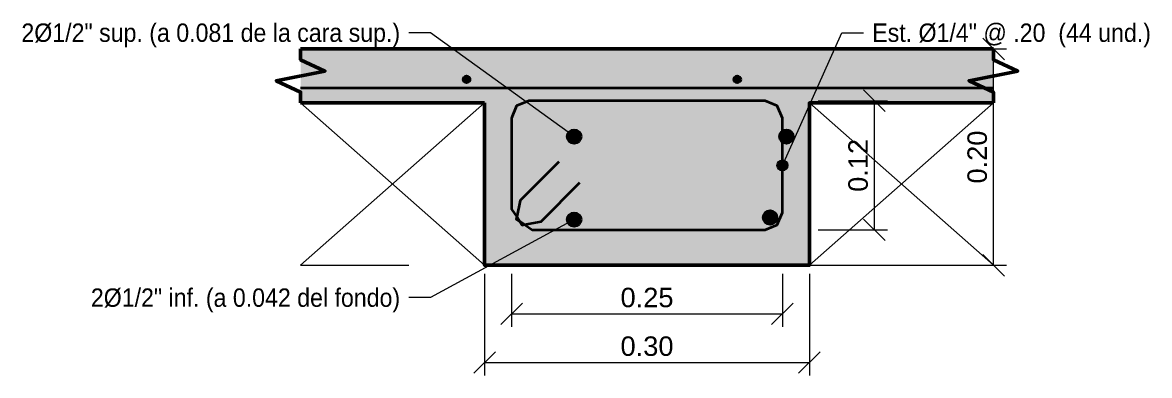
# Model space of a CAD drawing. Header units: metres. Extents: x -3 to 125, y -40 to 31.
# Drawn here: x 123.738 to 124.779, y -0.102 to 0.224 of the extents above; entities that cross this region are included whole.
import ezdxf
from ezdxf.enums import TextEntityAlignment as Align

# ---------------------------------------------------------------- set-up
doc = ezdxf.new("R2010")
doc.units = ezdxf.units.M
doc.linetypes.add('OCULTA20', pattern=[0.09, 0.06, -0.03])
for name, color, linetype, lineweight in [('E-ACERO', 1, 'Continuous', 35), ('E-ACERO-TXT', 7, 'Continuous', 18), ('E-CORTE', 7, 'Continuous', 50), ('E-CORTE-ACH', 254, 'Continuous', 0), ('E-COTA', 7, 'Continuous', 13), ('E-PROYECCION', 8, 'Continuous', 18)]:
    doc.layers.add(name, color=color, linetype=linetype, lineweight=lineweight)
doc.styles.add('ARIAL', font='arial.ttf')
doc.dimstyles.new('COTA10', dxfattribs={"dimtxt": 0.018, "dimasz": 0.012, "dimexe": 0.012, "dimexo": 0.008, "dimgap": 0.006, "dimtad": 1, "dimzin": 0, "dimdsep": 46, "dimtxsty": 'ARIAL', "dimtsz": 0.01, "dimcen": 2.5, "dimclrd": 7, "dimclre": 7, "dimclrt": 7, "dimazin": 3, "dimtfac": 1, "dimtmove": 2, "dimatfit": 3, "dimlwd": 13, "dimlwe": 13})

# ---------------------------------------------------------------- blocks, each defined once
blk = doc.blocks.new('_OBLIQUE')
at = {"color": 0, "linetype": 'BYBLOCK'}
blk.add_line((-0.5, -0.5), (0.5, 0.5), dxfattribs=at)
blk = doc.blocks.new('*D94')
at = {"color": 7, "lineweight": 13}
for p, q in [((124.473, 0.152), (124.537, 0.152)), ((124.525, 0.0327), (124.525, 0.152)), ((124.473, 0.0327), (124.537, 0.0327))]:
    blk.add_line(p, q, dxfattribs=at)
at = {"layer": 'Defpoints'}
for p in [(124.465, 0.152), (124.465, 0.0327), (124.525, 0.0327)]:
    blk.add_point(p, dxfattribs=at)
at = {"layer": 'E-COTA', "color": 7, "xscale": 0.02, "yscale": 0.02, "rotation": 90}
for p in [(124.525, 0.152), (124.525, 0.0327)]:
    blk.add_blockref('_OBLIQUE', p, dxfattribs=at)
at = {"layer": 'E-COTA', "color": 7, "insert": (124.51, 0.0923), "char_height": 0.018, "attachment_point": 5, "rotation": 90, "style": 'ARIAL'}
blk.add_mtext('0.12', dxfattribs=at)

msp = doc.modelspace()

# ---------------------------------------------------------------- hatches: boundary and pattern name
at = {"layer": 'E-ACERO'}
h = msp.add_hatch(color=256, dxfattribs=at)
edge = h.paths.add_edge_path()
edge.add_arc((124.1483, 0.1718), 0.00318, 0, 360)
h = msp.add_hatch(color=256, dxfattribs=at)
edge = h.paths.add_edge_path()
edge.add_arc((124.3983, 0.1718), 0.00318, 0, 360)
h = msp.add_hatch(color=256, dxfattribs=at)
edge = h.paths.add_edge_path()
edge.add_arc((124.2477, 0.1189), 0.00635, 0, 360)
h = msp.add_hatch(color=256, dxfattribs=at)
edge = h.paths.add_edge_path()
edge.add_arc((124.4437, 0.1189), 0.00635, 0, 360)
h = msp.add_hatch(color=256, dxfattribs=at)
edge = h.paths.add_edge_path()
edge.add_arc((124.2477, 0.0422), 0.00635, 0, 360)
h = msp.add_hatch(color=256, dxfattribs=at)
edge = h.paths.add_edge_path()
edge.add_arc((124.4286, 0.0441), 0.00635, 0, 360)
at = {"layer": 'E-ACERO-TXT'}
h = msp.add_hatch(color=256, dxfattribs=at)
edge = h.paths.add_edge_path()
edge.add_arc((124.2477, 0.1189), 0.005, 0, 360)
h = msp.add_hatch(color=256, dxfattribs=at)
edge = h.paths.add_edge_path()
edge.add_arc((124.44, 0.0923), 0.005, 0, 360)
h = msp.add_hatch(color=256, dxfattribs=at)
edge = h.paths.add_edge_path()
edge.add_arc((124.2477, 0.0422), 0.005, 0, 360)
at = {"layer": 'E-CORTE-ACH'}
msp.add_hatch(color=256, dxfattribs=at).paths.add_polyline_path([(124.165, 0.15), (123.995, 0.15), (123.995, 0.2), (124.165, 0.2), (124.465, 0.2), (124.635, 0.2), (124.635, 0.15), (124.465, 0.15), (124.465, 0), (124.165, 0)])

# ---------------------------------------------------------------- linework, layer by layer
at = {"layer": 'E-ACERO'}
for points in [[(123.995, 0.1641), (124.635, 0.1641)], [(124.2018, 0.0375), (124.209, 0.0327), (124.4241, 0.0327), (124.4353, 0.0373), (124.44, 0.0486), (124.44, 0.1361), (124.4353, 0.1474), (124.4241, 0.152), (124.2058, 0.152), (124.1946, 0.1474), (124.19, 0.1361), (124.19, 0.0518), (124.1948, 0.0446)], [(124.2337, 0.0957), (124.1978, 0.0598), (124.1948, 0.0446)], [(124.2018, 0.0375), (124.2171, 0.0405), (124.253, 0.0764)], [(124.1948, 0.0446), (124.1943, 0.0425), (124.1976, 0.0403)], [(124.1948, 0.0446), (124.1976, 0.0403)], [(124.1976, 0.0403), (124.2018, 0.0375)], [(124.1976, 0.0403), (124.1998, 0.0371), (124.2018, 0.0375)]]:
    msp.add_lwpolyline(points, dxfattribs=at)
for centre, radius in [((124.1483, 0.1718), 0.00318), ((124.3983, 0.1718), 0.00318), ((124.2477, 0.1189), 0.00635), ((124.4437, 0.1189), 0.00635), ((124.2477, 0.0422), 0.00635), ((124.4286, 0.0441), 0.00635)]:
    msp.add_circle(centre, radius, dxfattribs=at)
at = {"layer": 'E-ACERO-TXT'}
for points in [[(124.2477, 0.1189), (124.115, 0.215), (124.095, 0.215)], [(124.44, 0.0923), (124.495, 0.215), (124.515, 0.215)], [(124.2477, 0.0422), (124.115, -0.03), (124.095, -0.03)]]:
    msp.add_lwpolyline(points, dxfattribs=at)
for centre in [(124.2477, 0.1189), (124.44, 0.0923), (124.2477, 0.0422)]:
    msp.add_circle(centre, 0.005, dxfattribs=at)
at = {"layer": 'E-CORTE'}
for points in [[(123.9951, 0.15), (123.9951, 0.16), (123.9726, 0.1705), (124.0176, 0.1795), (123.9951, 0.19), (123.9951, 0.2)], [(123.9951, 0.2), (124.165, 0.2), (124.465, 0.2), (124.6349, 0.2)], [(124.6349, 0.2), (124.6349, 0.19), (124.6574, 0.1795), (124.6124, 0.1705), (124.6349, 0.16), (124.6349, 0.15)], [(124.165, 0.15), (123.9951, 0.15)], [(124.6349, 0.15), (124.465, 0.15), (124.465, 0), (124.165, 0), (124.165, 0.15)]]:
    msp.add_lwpolyline(points, dxfattribs=at)
at = {"layer": 'E-PROYECCION'}
for p, q in [((123.995, 0.15), (124.165, 0.15)), ((123.995, 0), (124.165, 0.15)), ((123.995, 0.15), (124.165, 0)), ((124.165, 0), (124.165, 0.15)), ((124.465, 0.15), (124.635, 0.15)), ((124.465, 0), (124.465, 0.15)), ((124.465, 0), (124.635, 0.15)), ((124.465, 0.15), (124.635, 0))]:
    msp.add_line(p, q, dxfattribs=at)
at = {"layer": 'E-PROYECCION', "linetype": 'OCULTA20'}
for p, q in [((123.995, 0), (124.165, 0)), ((124.465, 0), (124.635, 0))]:
    msp.add_line(p, q, dxfattribs=at)

# ---------------------------------------------------------------- texts
at = {"layer": 'E-ACERO-TXT', "style": 'ARIAL', "width": 0.9}
for s, p in [('2Ø1/2" sup. (a 0.081 de la cara sup.)', (124.087, 0.215)), ('2Ø1/2" inf. (a 0.042 del fondo)', (124.087, -0.03))]:
    msp.add_text(s, height=0.017, dxfattribs=at).set_placement(p, align=Align.MIDDLE_RIGHT)
msp.add_text('Est. Ø1/4" @ .20  (44 und.)', height=0.017, dxfattribs=at).set_placement((124.523, 0.215), align=Align.MIDDLE_LEFT)

# ---------------------------------------------------------------- dimensions: what is measured, and where the dimension line sits
at = {"layer": 'E-COTA'}
msp.add_linear_dim(base=(124.635, 0), p1=(124.465, 0), p2=(124.465, 0.2), angle=90, dimstyle='COTA10', override={"dimdec": 2}, dxfattribs=at).render()
dim = msp.add_linear_dim(base=(124.525, 0.0327), p1=(124.465, 0.0327), p2=(124.465, 0.152), angle=90, dimstyle='COTA10', override={"dimdec": 2}, dxfattribs=at)
dim.commit()
dim.dimension.update_dxf_attribs({"geometry": '*D94', "text_midpoint": (124.51, 0.0923)})
for base, p1, p2 in [((124.165, -0.09), (124.165, 0), (124.465, 0)), ((124.19, -0.045), (124.19, 0), (124.44, 0))]:
    msp.add_linear_dim(base=base, p1=p1, p2=p2, dimstyle='COTA10', override={"dimdec": 2}, dxfattribs=at).render()

doc.saveas('drawing.dxf')
